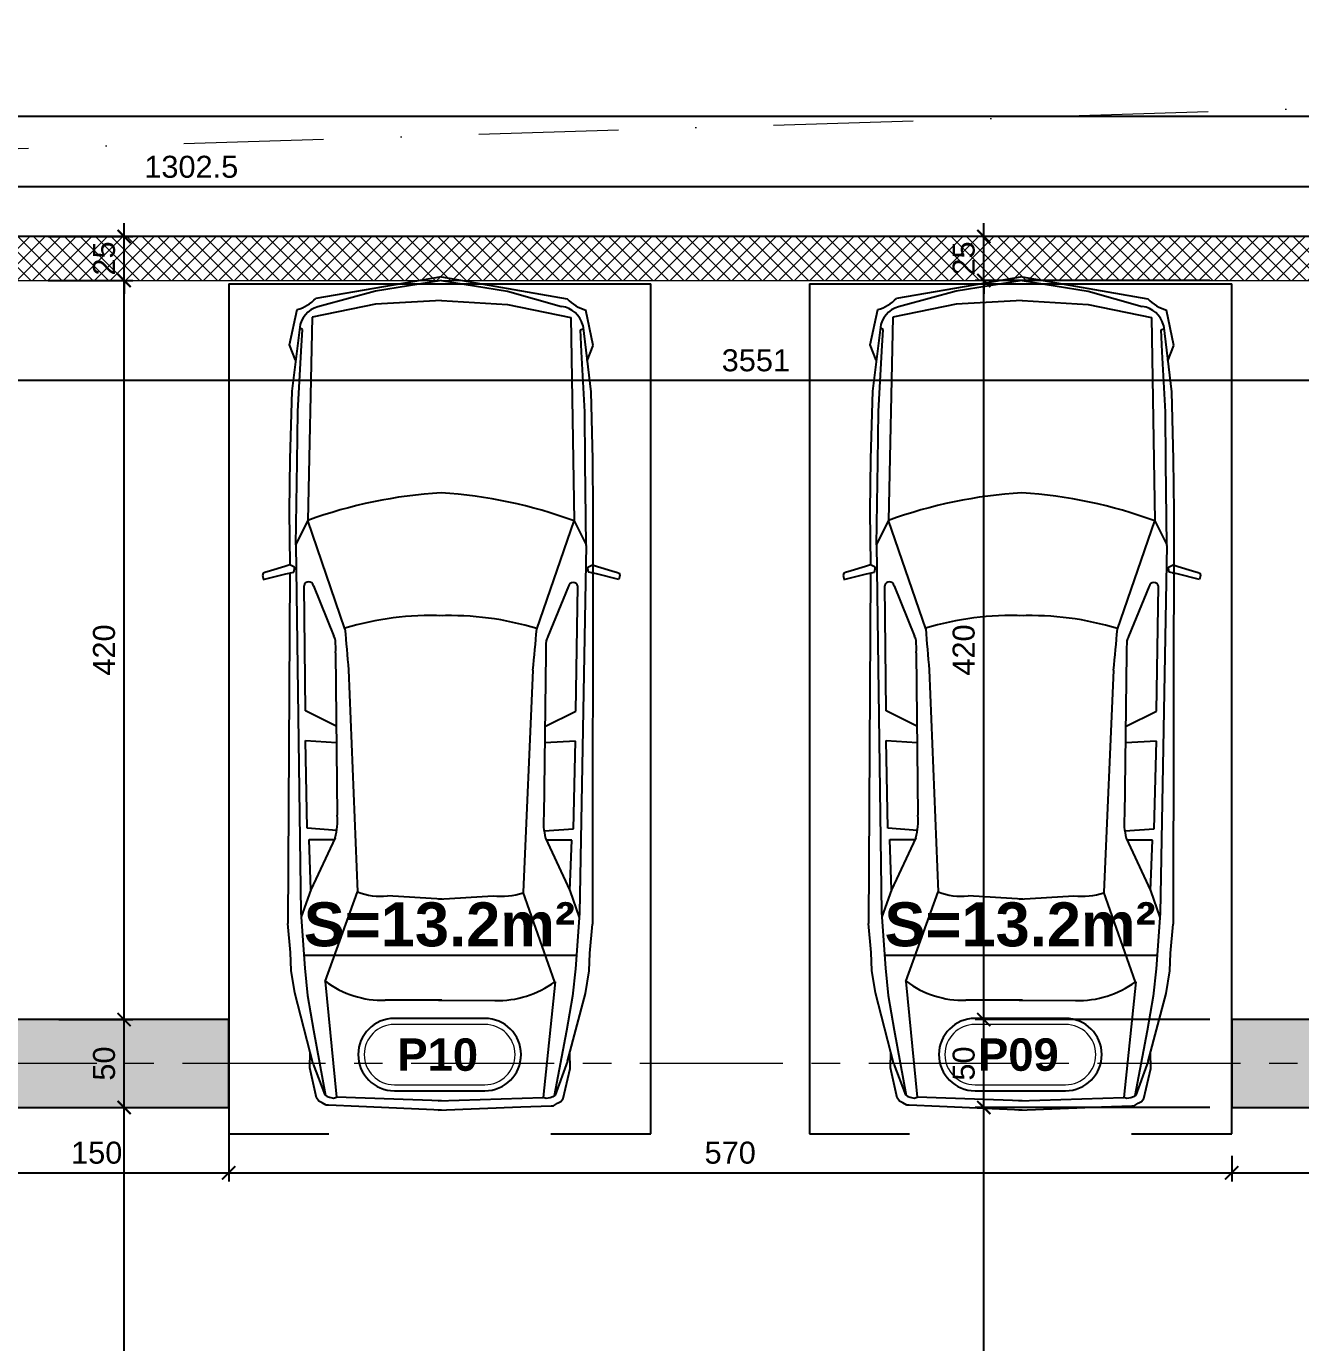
# Model space of a CAD drawing. Header units: centimetres. Extents: x 60496 to 66049, y -55119 to -48212.
# Drawn here: x 62653 to 63377, y -50156 to -49408 of the extents above; entities that cross this region are included whole.
import ezdxf
from ezdxf.enums import TextEntityAlignment as Align

# ---------------------------------------------------------------- set-up
doc = ezdxf.new("R2010")
doc.units = ezdxf.units.CM
doc.header["$LTSCALE"] = 50
doc.header["$MEASUREMENT"] = 0
for name, pattern in [('AXES', [2, 1.25, -0.25, 0.25, -0.25]), ('CACHE', [0.375, 0.25, -0.125]), ('CONTINU', [0]), ('Dot & Dashed', [335.138881, 158.75, -88.194444, 0, -88.194437])]:
    doc.linetypes.add(name, pattern=pattern)
doc.layers.get('0').update_dxf_attribs({"color": 8})
for name, color, linetype in [('AXES', 10, 'AXES'), ('BETON COUPE', 3, 'CONTINU'), ('BETON TRAME', 252, 'Continuous'), ('BORD', 5, 'Continuous'), ('COTE 50ème', 1, 'Continuous'), ('FINI', 251, 'Continuous'), ('PILIER', 7, 'Continuous'), ('TEXTE', 7, 'Continuous')]:
    doc.layers.add(name, color=color, linetype=linetype)
for name, color, linetype, lineweight in [('BETON CACHE', 4, 'CACHE', 5), ('BETON HACHURE', 253, 'Continuous', 13), ('MACONNERIE COUPE', 7, 'Continuous', 30)]:
    doc.layers.add(name, color=color, linetype=linetype, lineweight=lineweight)
doc.styles.add('BRMNAMES', font='swisseb.ttf', dxfattribs={"height": 20})
doc.styles.add('RS_TEXT_1.50', font='arial.ttf', dxfattribs={"height": 12.5})
doc.styles.add('RS_TXT_50', font='arial.ttf', dxfattribs={"height": 12.5})
doc.dimstyles.new('RS_50CM_LINEAIRE', dxfattribs={"dimscale": 5, "dimtxt": 12.5, "dimasz": 1.5, "dimexe": 1, "dimexo": 2.5, "dimgap": 1, "dimtad": 1, "dimdec": 1, "dimrnd": 0.5, "dimdsep": 46, "dimtxsty": 'RS_TXT_50', "dimblk1": 'ARCHTICK', "dimblk2": 'ARCHTICK', "dimsah": 1, "dimcen": 2.5, "dimdle": 1, "dimclrt": 4, "dimadec": 0, "dimazin": 2, "dimtfac": 1, "dimtdec": 1, "dimtix": 1, "dimtmove": 2, "dimatfit": 3, "dimfxl": 1, "dimtolj": 1, "dimtzin": 0, "dimarcsym": 0})

# ---------------------------------------------------------------- blocks, each defined once
blk = doc.blocks.new('A$Ce9568e5d')
at = {"layer": 'AXES', "lineweight": 5, "ltscale": 1.3}
blk.add_line((3195, 865), (-1985, 865), dxfattribs=at)
blk = doc.blocks.new('_ArchTick')
at = {"color": 0, "linetype": 'ByBlock', "const_width": 0.15}
blk.add_lwpolyline([(-0.5, -0.5), (0.5, 0.5)], dxfattribs=at)
blk = doc.blocks.new('*D1274')
at = {"layer": 'COTE 50ème', "color": 0, "lineweight": -2, "ltscale": 0.5, "transparency": 16777216}
for p, q in [((62665.45, -50022.36), (62713.55, -50022.36)), ((62708.55, -50652.36), (62708.55, -50017.36)), ((62665.45, -50647.36), (62713.55, -50647.36))]:
    blk.add_line(p, q, dxfattribs=at)
at = {"layer": 'Defpoints', "color": 0, "ltscale": 0.5, "transparency": 16777216}
for p in [(62652.95, -50022.36), (62708.55, -50022.36), (62652.95, -50647.36)]:
    blk.add_point(p, dxfattribs=at)
at = {"layer": 'COTE 50ème', "color": 0, "lineweight": -2, "ltscale": 0.5, "transparency": 16777216, "xscale": 7.5, "yscale": 7.5, "zscale": 7.5}
for p, rotation in [((62708.55, -50022.36), 90), ((62708.55, -50647.36), 270)]:
    blk.add_blockref('_ArchTick', p, dxfattribs=dict(at, rotation=rotation))
at = {"layer": 'COTE 50ème', "color": 4, "ltscale": 0.5, "transparency": 16777216, "insert": (62697.17, -50334.86), "char_height": 12.5, "attachment_point": 5, "rotation": 90, "style": 'RS_TXT_50'}
blk.add_mtext('\\A1;625', dxfattribs=at)
blk = doc.blocks.new('*D1275')
at = {"layer": 'COTE 50ème', "color": 0, "lineweight": -2, "ltscale": 0.5, "transparency": 16777216}
for p, q in [((62708.55, -50027.36), (62708.55, -49967.36)), ((62671.41, -49972.36), (62713.55, -49972.36)), ((62665.45, -50022.36), (62713.55, -50022.36))]:
    blk.add_line(p, q, dxfattribs=at)
at = {"layer": 'Defpoints', "color": 0, "ltscale": 0.5, "transparency": 16777216}
for p in [(62658.91, -49972.36), (62708.55, -49972.36), (62652.95, -50022.36)]:
    blk.add_point(p, dxfattribs=at)
at = {"layer": 'COTE 50ème', "color": 0, "lineweight": -2, "ltscale": 0.5, "transparency": 16777216, "xscale": 7.5, "yscale": 7.5, "zscale": 7.5}
for p, rotation in [((62708.55, -49972.36), 90), ((62708.55, -50022.36), 270)]:
    blk.add_blockref('_ArchTick', p, dxfattribs=dict(at, rotation=rotation))
at = {"layer": 'COTE 50ème', "color": 4, "ltscale": 0.5, "transparency": 16777216, "insert": (62697.17, -49997.36), "char_height": 12.5, "attachment_point": 5, "rotation": 90, "style": 'RS_TXT_50'}
blk.add_mtext('\\A1;50', dxfattribs=at)
blk = doc.blocks.new('*D1276')
at = {"layer": 'COTE 50ème', "color": 0, "lineweight": -2, "ltscale": 0.5, "transparency": 16777216}
for p, q in [((62708.55, -49977.36), (62708.55, -49547.22)), ((62665.45, -49552.22), (62713.55, -49552.22)), ((62671.41, -49972.36), (62713.55, -49972.36))]:
    blk.add_line(p, q, dxfattribs=at)
at = {"layer": 'Defpoints', "color": 0, "ltscale": 0.5, "transparency": 16777216}
for p in [(62652.95, -49552.22), (62708.55, -49552.22), (62658.91, -49972.36)]:
    blk.add_point(p, dxfattribs=at)
at = {"layer": 'COTE 50ème', "color": 0, "lineweight": -2, "ltscale": 0.5, "transparency": 16777216, "xscale": 7.5, "yscale": 7.5, "zscale": 7.5}
for p, rotation in [((62708.55, -49552.22), 90), ((62708.55, -49972.36), 270)]:
    blk.add_blockref('_ArchTick', p, dxfattribs=dict(at, rotation=rotation))
at = {"layer": 'COTE 50ème', "color": 4, "ltscale": 0.5, "transparency": 16777216, "insert": (62697.17, -49762.29), "char_height": 12.5, "attachment_point": 5, "rotation": 90, "style": 'RS_TXT_50'}
blk.add_mtext('\\A1;420', dxfattribs=at)
blk = doc.blocks.new('*D1277')
at = {"layer": 'COTE 50ème', "color": 0, "lineweight": -2, "ltscale": 0.5, "transparency": 16777216}
for p, q in [((62708.55, -49527.22), (62708.55, -49519.72)), ((62665.45, -49527.22), (62713.55, -49527.22)), ((62708.55, -49552.22), (62708.55, -49527.22)), ((62665.45, -49552.22), (62713.55, -49552.22)), ((62708.55, -49552.22), (62708.55, -49559.72))]:
    blk.add_line(p, q, dxfattribs=at)
at = {"layer": 'Defpoints', "color": 0, "ltscale": 0.5, "transparency": 16777216}
for p in [(62652.95, -49527.22), (62708.55, -49527.22), (62652.95, -49552.22)]:
    blk.add_point(p, dxfattribs=at)
at = {"layer": 'COTE 50ème', "color": 0, "lineweight": -2, "ltscale": 0.5, "transparency": 16777216, "xscale": 7.5, "yscale": 7.5, "zscale": 7.5}
for p, rotation in [((62708.55, -49527.22), 270), ((62708.55, -49552.22), 90)]:
    blk.add_blockref('_ArchTick', p, dxfattribs=dict(at, rotation=rotation))
at = {"layer": 'COTE 50ème', "color": 4, "ltscale": 0.5, "transparency": 16777216, "insert": (62697.17, -49539.72), "char_height": 12.5, "attachment_point": 5, "rotation": 90, "style": 'RS_TXT_50'}
blk.add_mtext('\\A1;25', dxfattribs=at)
blk = doc.blocks.new('*D1296')
at = {"layer": 'COTE 50ème', "color": 0, "lineweight": -2, "ltscale": 0.5, "transparency": 16777216}
for p, q in [((63325.45, -50022.36), (63192.09, -50022.36)), ((63197.09, -50652.36), (63197.09, -50017.36)), ((63325.45, -50647.36), (63192.09, -50647.36))]:
    blk.add_line(p, q, dxfattribs=at)
at = {"layer": 'Defpoints', "color": 0, "ltscale": 0.5, "transparency": 16777216}
for p in [(63197.09, -50022.36), (63337.95, -50022.36), (63337.95, -50647.36)]:
    blk.add_point(p, dxfattribs=at)
at = {"layer": 'COTE 50ème', "color": 0, "lineweight": -2, "ltscale": 0.5, "transparency": 16777216, "xscale": 7.5, "yscale": 7.5, "zscale": 7.5}
for p, rotation in [((63197.09, -50022.36), 90), ((63197.09, -50647.36), 270)]:
    blk.add_blockref('_ArchTick', p, dxfattribs=dict(at, rotation=rotation))
at = {"layer": 'COTE 50ème', "color": 4, "ltscale": 0.5, "transparency": 16777216, "insert": (63185.71, -50334.86), "char_height": 12.5, "attachment_point": 5, "rotation": 90, "style": 'RS_TXT_50'}
blk.add_mtext('\\A1;625', dxfattribs=at)
blk = doc.blocks.new('*D1297')
at = {"layer": 'COTE 50ème', "color": 0, "lineweight": -2, "ltscale": 0.5, "transparency": 16777216}
for p, q in [((63197.09, -50027.36), (63197.09, -49967.36)), ((63325.45, -49972.36), (63192.09, -49972.36)), ((63325.45, -50022.36), (63192.09, -50022.36))]:
    blk.add_line(p, q, dxfattribs=at)
at = {"layer": 'Defpoints', "color": 0, "ltscale": 0.5, "transparency": 16777216}
for p in [(63197.09, -49972.36), (63337.95, -49972.36), (63337.95, -50022.36)]:
    blk.add_point(p, dxfattribs=at)
at = {"layer": 'COTE 50ème', "color": 0, "lineweight": -2, "ltscale": 0.5, "transparency": 16777216, "xscale": 7.5, "yscale": 7.5, "zscale": 7.5}
for p, rotation in [((63197.09, -49972.36), 90), ((63197.09, -50022.36), 270)]:
    blk.add_blockref('_ArchTick', p, dxfattribs=dict(at, rotation=rotation))
at = {"layer": 'COTE 50ème', "color": 4, "ltscale": 0.5, "transparency": 16777216, "insert": (63185.71, -49997.36), "char_height": 12.5, "attachment_point": 5, "rotation": 90, "style": 'RS_TXT_50'}
blk.add_mtext('\\A1;50', dxfattribs=at)
blk = doc.blocks.new('*D1298')
at = {"layer": 'COTE 50ème', "color": 0, "lineweight": -2, "ltscale": 0.5, "transparency": 16777216}
for p, q in [((63197.09, -49977.36), (63197.09, -49547.22)), ((63325.45, -49552.22), (63192.09, -49552.22)), ((63325.45, -49972.36), (63192.09, -49972.36))]:
    blk.add_line(p, q, dxfattribs=at)
at = {"layer": 'Defpoints', "color": 0, "ltscale": 0.5, "transparency": 16777216}
for p in [(63197.09, -49552.22), (63337.95, -49552.22), (63337.95, -49972.36)]:
    blk.add_point(p, dxfattribs=at)
at = {"layer": 'COTE 50ème', "color": 0, "lineweight": -2, "ltscale": 0.5, "transparency": 16777216, "xscale": 7.5, "yscale": 7.5, "zscale": 7.5}
for p, rotation in [((63197.09, -49552.22), 90), ((63197.09, -49972.36), 270)]:
    blk.add_blockref('_ArchTick', p, dxfattribs=dict(at, rotation=rotation))
at = {"layer": 'COTE 50ème', "color": 4, "ltscale": 0.5, "transparency": 16777216, "insert": (63185.71, -49762.29), "char_height": 12.5, "attachment_point": 5, "rotation": 90, "style": 'RS_TXT_50'}
blk.add_mtext('\\A1;420', dxfattribs=at)
blk = doc.blocks.new('*D1299')
at = {"layer": 'COTE 50ème', "color": 0, "lineweight": -2, "ltscale": 0.5, "transparency": 16777216}
for p, q in [((63197.09, -49527.22), (63197.09, -49519.72)), ((63325.45, -49527.22), (63192.09, -49527.22)), ((63197.09, -49552.22), (63197.09, -49527.22)), ((63325.45, -49552.22), (63192.09, -49552.22)), ((63197.09, -49552.22), (63197.09, -49559.72))]:
    blk.add_line(p, q, dxfattribs=at)
at = {"layer": 'Defpoints', "color": 0, "ltscale": 0.5, "transparency": 16777216}
for p in [(63197.09, -49527.22), (63337.95, -49527.22), (63337.95, -49552.22)]:
    blk.add_point(p, dxfattribs=at)
at = {"layer": 'COTE 50ème', "color": 0, "lineweight": -2, "ltscale": 0.5, "transparency": 16777216, "xscale": 7.5, "yscale": 7.5, "zscale": 7.5}
for p, rotation in [((63197.09, -49527.22), 270), ((63197.09, -49552.22), 90)]:
    blk.add_blockref('_ArchTick', p, dxfattribs=dict(at, rotation=rotation))
at = {"layer": 'COTE 50ème', "color": 4, "ltscale": 0.5, "transparency": 16777216, "insert": (63185.71, -49539.72), "char_height": 12.5, "attachment_point": 5, "rotation": 90, "style": 'RS_TXT_50'}
blk.add_mtext('\\A1;25', dxfattribs=at)
blk = doc.blocks.new('*D1215')
at = {"layer": 'COTE 50ème', "color": 0, "lineweight": -2, "ltscale": 0.5, "transparency": 16777216}
for p, q in [((61292.14, -49564.72), (61292.14, -49614.05)), ((64842.96, -49564.72), (64842.96, -49614.05)), ((64847.96, -49609.05), (61287.14, -49609.05))]:
    blk.add_line(p, q, dxfattribs=at)
at = {"layer": 'Defpoints', "color": 0, "ltscale": 0.5, "transparency": 16777216}
for p in [(61292.14, -49552.22), (64842.96, -49552.22), (61292.14, -49609.05)]:
    blk.add_point(p, dxfattribs=at)
at = {"layer": 'COTE 50ème', "color": 0, "lineweight": -2, "ltscale": 0.5, "transparency": 16777216, "xscale": 7.5, "yscale": 7.5, "zscale": 7.5, "rotation": 180}
blk.add_blockref('_ArchTick', (61292.14, -49609.05), dxfattribs=at)
at = {"layer": 'COTE 50ème', "color": 0, "lineweight": -2, "ltscale": 0.5, "transparency": 16777216, "xscale": 7.5, "yscale": 7.5, "zscale": 7.5}
blk.add_blockref('_ArchTick', (64842.96, -49609.05), dxfattribs=at)
at = {"layer": 'COTE 50ème', "color": 4, "ltscale": 0.5, "transparency": 16777216, "insert": (63067.55, -49597.67), "char_height": 12.5, "attachment_point": 5, "style": 'RS_TXT_50'}
blk.add_mtext('\\A1;3551', dxfattribs=at)
blk = doc.blocks.new('*D961')
at = {"layer": 'COTE 50ème', "color": 0, "lineweight": -2, "ltscale": 0.5, "transparency": 16777216}
for p, q in [((62617.95, -50034.86), (62617.95, -50064.48)), ((62767.95, -50034.86), (62767.95, -50064.48)), ((62612.95, -50059.48), (62772.95, -50059.48))]:
    blk.add_line(p, q, dxfattribs=at)
at = {"layer": 'Defpoints', "color": 0, "ltscale": 0.5, "transparency": 16777216}
for p in [(62617.95, -50022.36), (62767.95, -50022.36), (62767.95, -50059.48)]:
    blk.add_point(p, dxfattribs=at)
at = {"layer": 'COTE 50ème', "color": 0, "lineweight": -2, "ltscale": 0.5, "transparency": 16777216, "xscale": 7.5, "yscale": 7.5, "zscale": 7.5, "rotation": 180}
blk.add_blockref('_ArchTick', (62617.95, -50059.48), dxfattribs=at)
at = {"layer": 'COTE 50ème', "color": 0, "lineweight": -2, "ltscale": 0.5, "transparency": 16777216, "xscale": 7.5, "yscale": 7.5, "zscale": 7.5}
blk.add_blockref('_ArchTick', (62767.95, -50059.48), dxfattribs=at)
at = {"layer": 'COTE 50ème', "color": 4, "ltscale": 0.5, "transparency": 16777216, "insert": (62692.95, -50048.1), "char_height": 12.5, "attachment_point": 5, "style": 'RS_TXT_50'}
blk.add_mtext('\\A1;150', dxfattribs=at)
blk = doc.blocks.new('*D962')
at = {"layer": 'COTE 50ème', "color": 0, "lineweight": -2, "ltscale": 0.5, "transparency": 16777216}
for p, q in [((62767.95, -50034.86), (62767.95, -50064.48)), ((63337.95, -50049.86), (63337.95, -50064.48)), ((62762.95, -50059.48), (63342.95, -50059.48))]:
    blk.add_line(p, q, dxfattribs=at)
at = {"layer": 'Defpoints', "color": 0, "ltscale": 0.5, "transparency": 16777216}
for p in [(62767.95, -50022.36), (63337.95, -50037.36), (63337.95, -50059.48)]:
    blk.add_point(p, dxfattribs=at)
at = {"layer": 'COTE 50ème', "color": 0, "lineweight": -2, "ltscale": 0.5, "transparency": 16777216, "xscale": 7.5, "yscale": 7.5, "zscale": 7.5, "rotation": 180}
blk.add_blockref('_ArchTick', (62767.95, -50059.48), dxfattribs=at)
at = {"layer": 'COTE 50ème', "color": 0, "lineweight": -2, "ltscale": 0.5, "transparency": 16777216, "xscale": 7.5, "yscale": 7.5, "zscale": 7.5}
blk.add_blockref('_ArchTick', (63337.95, -50059.48), dxfattribs=at)
at = {"layer": 'COTE 50ème', "color": 4, "ltscale": 0.5, "transparency": 16777216, "insert": (63052.95, -50048.1), "char_height": 12.5, "attachment_point": 5, "style": 'RS_TXT_50'}
blk.add_mtext('\\A1;570', dxfattribs=at)
blk = doc.blocks.new('*D963')
at = {"layer": 'COTE 50ème', "color": 0, "lineweight": -2, "ltscale": 0.5, "transparency": 16777216}
for p, q in [((63487.95, -50034.86), (63487.95, -50064.48)), ((63337.95, -50049.86), (63337.95, -50064.48)), ((63332.95, -50059.48), (63492.95, -50059.48))]:
    blk.add_line(p, q, dxfattribs=at)
at = {"layer": 'Defpoints', "color": 0, "ltscale": 0.5, "transparency": 16777216}
for p in [(63487.95, -50022.36), (63337.95, -50037.36), (63487.95, -50059.48)]:
    blk.add_point(p, dxfattribs=at)
at = {"layer": 'COTE 50ème', "color": 0, "lineweight": -2, "ltscale": 0.5, "transparency": 16777216, "xscale": 7.5, "yscale": 7.5, "zscale": 7.5, "rotation": 180}
blk.add_blockref('_ArchTick', (63337.95, -50059.48), dxfattribs=at)
at = {"layer": 'COTE 50ème', "color": 0, "lineweight": -2, "ltscale": 0.5, "transparency": 16777216, "xscale": 7.5, "yscale": 7.5, "zscale": 7.5}
blk.add_blockref('_ArchTick', (63487.95, -50059.48), dxfattribs=at)
at = {"layer": 'COTE 50ème', "color": 4, "ltscale": 0.5, "transparency": 16777216, "insert": (63412.95, -50048.1), "char_height": 12.5, "attachment_point": 5, "style": 'RS_TXT_50'}
blk.add_mtext('\\A1;150', dxfattribs=at)
blk = doc.blocks.new('*D917')
at = {"layer": 'COTE 50ème', "color": 0, "lineweight": -2, "ltscale": 0.5, "transparency": 16777216}
for p, q in [((63402.95, -49499.05), (62090.45, -49499.05)), ((62095.45, -49539.72), (62095.45, -49494.05)), ((63397.95, -49539.72), (63397.95, -49494.05))]:
    blk.add_line(p, q, dxfattribs=at)
at = {"layer": 'Defpoints', "color": 0, "ltscale": 0.5, "transparency": 16777216}
for p in [(62095.45, -49499.05), (62095.45, -49552.22), (63397.95, -49552.22)]:
    blk.add_point(p, dxfattribs=at)
at = {"layer": 'COTE 50ème', "color": 0, "lineweight": -2, "ltscale": 0.5, "transparency": 16777216, "xscale": 7.5, "yscale": 7.5, "zscale": 7.5, "rotation": 180}
blk.add_blockref('_ArchTick', (62095.45, -49499.05), dxfattribs=at)
at = {"layer": 'COTE 50ème', "color": 0, "lineweight": -2, "ltscale": 0.5, "transparency": 16777216, "xscale": 7.5, "yscale": 7.5, "zscale": 7.5}
blk.add_blockref('_ArchTick', (63397.95, -49499.05), dxfattribs=at)
at = {"layer": 'COTE 50ème', "color": 4, "ltscale": 0.5, "transparency": 16777216, "insert": (62746.7, -49487.66), "char_height": 12.5, "attachment_point": 5, "style": 'RS_TXT_50'}
blk.add_mtext('\\A1;1302.5', dxfattribs=at)
blk = doc.blocks.new('*D935')
at = {"layer": 'COTE 50ème', "color": 0, "lineweight": -2, "ltscale": 0.5, "transparency": 16777216}
for p, q in [((61267.22, -49514.72), (61267.22, -49453.74)), ((65692.87, -49514.72), (65692.87, -49453.74)), ((61262.22, -49458.74), (65697.87, -49458.74))]:
    blk.add_line(p, q, dxfattribs=at)
at = {"layer": 'Defpoints', "color": 0, "ltscale": 0.5, "transparency": 16777216}
for p in [(65692.87, -49458.74), (61267.22, -49527.22), (65692.87, -49527.22)]:
    blk.add_point(p, dxfattribs=at)
at = {"layer": 'COTE 50ème', "color": 0, "lineweight": -2, "ltscale": 0.5, "transparency": 16777216, "xscale": 7.5, "yscale": 7.5, "zscale": 7.5, "rotation": 180}
blk.add_blockref('_ArchTick', (61267.22, -49458.74), dxfattribs=at)
at = {"layer": 'COTE 50ème', "color": 0, "lineweight": -2, "ltscale": 0.5, "transparency": 16777216, "xscale": 7.5, "yscale": 7.5, "zscale": 7.5}
blk.add_blockref('_ArchTick', (65692.87, -49458.74), dxfattribs=at)
at = {"layer": 'COTE 50ème', "color": 4, "ltscale": 0.5, "transparency": 16777216, "insert": (63480.05, -49447.36), "char_height": 12.5, "attachment_point": 5, "style": 'RS_TXT_50'}
blk.add_mtext('\\A1;4425.5', dxfattribs=at)
blk = doc.blocks.new('PILIER')
at = {"color": 252}
blk.add_lwpolyline([(1.563, 1.2), (-1.437, 1.2, 1), (-1.437, -1.2), (1.563, -1.2, 1), (1.563, 1.2, -1)], format="xyb", dxfattribs=at)
at = {"color": 10, "lineweight": 20}
blk.add_lwpolyline([(1.563, 1), (-1.437, 1, 1), (-1.437, -1), (1.563, -1, 1)], format="xyb", close=True, dxfattribs=at)
at = {"color": 7, "style": 'BRMNAMES'}
blk.add_attdef('PILIER_TEXTE', text='', height=1.076, dxfattribs=at).set_placement((0, 0), align=Align.MIDDLE_CENTER)

msp = doc.modelspace()

# ---------------------------------------------------------------- hatches: boundary and pattern name
at = {"layer": 'BETON HACHURE', "transparency": 33554585}
h = msp.add_hatch(dxfattribs=at)
h.set_pattern_fill('ANSI37', color=256, scale=50, angle=270, style=0)
h.set_pattern_definition([(315, (-1160.4855, 19655.393), (4.4194174, 4.4194174), []), (45, (-1160.4855, 19655.393), (-4.4194174, 4.4194174), [])])
h.paths.add_polyline_path([(62772.95, -51847.22), (62797.95, -51847.22), (62797.95, -52172.22), (62772.95, -52172.22)], flags=0)
h.paths.add_polyline_path([(62772.95, -51847.22), (62797.95, -51847.22), (62797.95, -52172.22), (62772.95, -52172.22)], flags=0)
h.paths.add_polyline_path([(64952.95, -51987.36), (64952.95, -52037.36), (65032.95, -52037.36), (65032.95, -51987.36)], flags=0)
h.paths.add_polyline_path([(64572.95, -51987.36), (64572.95, -52037.36), (64652.95, -52037.36), (64652.95, -51987.36)], flags=0)
edge = h.paths.add_edge_path(flags=0)
edge.add_arc((64612.95, -50672.36), 40, 0, 360)
edge = h.paths.add_edge_path(flags=0)
edge.add_arc((64612.95, -49997.36), 40, 0, 360)
edge = h.paths.add_edge_path(flags=0)
edge.add_arc((64612.95, -51272.36), 40, 0, 360)
h.paths.add_polyline_path([(65692.87, -49527.22), (61269.11, -49527.22), (60879.82, -54263.92), (65445.45, -54713.51), (65692.87, -54713.51)])
edge = h.paths.add_edge_path(flags=0)
edge.add_arc((64612.95, -51272.36), 40, 0, 360)
h.paths.add_polyline_path([(63397.95, -49552.22), (63397.95, -49972.36), (63422.95, -49972.36), (63422.95, -49552.22), (64992.96, -49552.22), (64992.95, -51312.36), (65032.95, -51312.36), (65032.95, -49552.22), (65667.87, -49552.22), (65667.87, -53452.22), (65032.95, -53452.22), (65032.95, -52057.36), (64992.95, -52057.36), (64992.95, -53477.22), (65667.87, -53477.22), (65667.87, -54685.93), (65459.18, -54688.51), (64660.45, -54610.07), (64660.45, -54122.36), (64635.45, -54122.36), (64635.45, -54607.62), (63330.45, -54479.46), (63330.45, -54122.36), (63305.45, -54122.36), (63305.45, -54477.01), (62117.95, -54360.39), (62117.95, -54122.36), (62067.95, -54122.36), (62067.95, -54355.48), (60906.75, -54241.45), (61082.14, -52107.36), (61287.95, -52107.36), (61287.95, -52057.36), (61086.25, -52057.36), (61088.1, -52037.36), (61287.95, -52037.36), (61287.95, -51987.36), (61092.01, -51987.36), (61148.71, -51297.36), (61287.95, -51297.36), (61287.95, -51247.36), (61152.82, -51247.36), (61198.03, -50697.36), (61287.95, -50697.36), (61287.95, -50647.36), (61202.13, -50647.36), (61292.14, -49552.22), (62070.45, -49552.22), (62070.45, -49972.36), (62095.45, -49972.36), (62095.45, -49552.22)], flags=16)
h.paths.add_polyline_path([(64572.95, -51232.36), (64572.95, -51312.36), (64652.95, -51312.36), (64652.95, -51232.36)], flags=0)
at = {"layer": 'BETON TRAME', "transparency": 33554559}
h = msp.add_hatch(color=256, dxfattribs=at)
h.dxf.hatch_style = 1
h.paths.add_polyline_path([(62157.95, -51297.36), (62122.95, -51297.36), (62122.95, -50647.36), (62157.95, -50647.36), (62157.95, -50822.36), (62617.95, -50822.36), (62617.95, -50647.36), (62652.95, -50647.36), (62652.95, -51297.36), (62617.95, -51297.36), (62617.95, -50862.36), (62407.95, -50862.36), (62407.95, -51192.36), (62367.95, -51192.36), (62367.95, -50862.36), (62157.95, -50862.36)])
h.paths.add_polyline_path([(61287.95, -49972.36), (61287.95, -50022.36), (61437.95, -50022.36), (61437.95, -49972.36)])
h.paths.add_polyline_path([(62007.95, -49972.36), (62007.95, -50022.36), (62157.95, -50022.36), (62157.95, -49972.36)])
h.paths.add_polyline_path([(62617.95, -49972.36), (62617.95, -50022.36), (62767.95, -50022.36), (62767.95, -49972.36)])
h.paths.add_polyline_path([(63337.95, -49972.36), (63337.95, -50022.36), (63487.95, -50022.36), (63487.95, -49972.36)])
h.paths.add_polyline_path([(63337.95, -50647.36), (63337.95, -50697.36), (63487.95, -50697.36), (63487.95, -50647.36)])
h.paths.add_polyline_path([(61287.95, -50647.36), (61287.95, -50697.36), (61437.95, -50697.36), (61437.95, -50647.36)])
h.paths.add_polyline_path([(61287.95, -51247.36), (61287.95, -51297.36), (61437.95, -51297.36), (61437.95, -51247.36)])
h.paths.add_polyline_path([(63337.95, -51247.36), (63337.95, -51297.36), (63487.95, -51297.36), (63487.95, -51247.36)])
h.paths.add_polyline_path([(63337.95, -51987.36), (63337.95, -52037.36), (63487.95, -52037.36), (63487.95, -51987.36)])
h.paths.add_polyline_path([(61437.95, -52037.36), (61437.95, -51987.36), (61287.95, -51987.36), (61287.95, -52037.36)])
h.paths.add_polyline_path([(62102.95, -51987.36), (62102.95, -52037.36), (62227.95, -52037.36), (62227.95, -51987.36)])
h.paths.add_polyline_path([(62547.95, -51987.36), (62547.95, -52037.36), (62672.95, -52037.36), (62672.95, -51987.36)])
h.paths.add_polyline_path([(62522.95, -52037.36), (62547.95, -52037.36), (62547.95, -51532.36), (62522.95, -51532.36)])
h.paths.add_polyline_path([(62227.95, -52037.36), (62252.95, -52037.36), (62252.95, -51532.36), (62227.95, -51532.36)])

# ---------------------------------------------------------------- linework, layer by layer
at = {"layer": 'BETON CACHE', "color": 232, "linetype": 'Dot & Dashed', "ltscale": 0.01}
msp.add_lwpolyline([(65493.58, -54847.46), (64180.34, -54807.71), (60833.09, -54401.92), (61234.19, -49521.26), (64883.47, -49407.74), (65472.87, -49414.31)], close=True, dxfattribs=at)
at = {"layer": 'BETON COUPE', "lineweight": 5}
msp.add_lwpolyline([(65692.87, -49527.22), (61269.11, -49527.22), (60879.82, -54263.92), (65445.45, -54713.51), (65692.87, -54713.51)], close=True, dxfattribs=at)
msp.add_lwpolyline([(61287.95, -51297.36), (61287.95, -51247.36), (61152.82, -51247.36), (61198.03, -50697.36), (61287.95, -50697.36), (61287.95, -50647.36), (61202.13, -50647.36), (61292.14, -49552.22), (62070.45, -49552.22), (62070.45, -49972.36), (62095.45, -49972.36), (62095.45, -49552.22), (63397.95, -49552.22), (63397.95, -49972.36), (63422.95, -49972.36), (63422.95, -49552.22), (64992.96, -49552.22), (64992.95, -51312.36)], dxfattribs=at)
at = {"layer": 'BETON COUPE'}
for points in [[(62617.95, -49972.36), (62617.95, -50022.36), (62767.95, -50022.36), (62767.95, -49972.36)], [(63337.95, -49972.36), (63337.95, -50022.36), (63487.95, -50022.36), (63487.95, -49972.36)]]:
    msp.add_lwpolyline(points, close=True, dxfattribs=at)
at = {"layer": 'BORD'}
msp.add_lwpolyline([(65692.87, -52046.35), (65692.87, -49527.22), (61269.11, -49527.22), (61062.07, -52046.35)], close=True, dxfattribs=at)
at = {"layer": 'FINI'}
for p, q in [((62888.93, -49550.1), (62817.47, -49562.38)), ((62888.93, -49550.1), (62960.35, -49562.67)), ((63218.93, -49550.1), (63147.47, -49562.38)), ((63218.93, -49550.1), (63290.35, -49562.67)), ((62767.95, -49554.2), (63007.95, -49554.2)), ((62767.95, -49554.2), (62767.95, -50037.36)), ((62851.42, -49558.21), (62820.64, -49566.63)), ((62888.93, -49552.2), (62851.42, -49558.21)), ((62888.93, -49552.2), (62926.41, -49558.36)), ((62926.41, -49558.36), (62957.16, -49566.91)), ((63007.95, -50037.36), (63007.95, -49554.2)), ((63097.95, -49554.2), (63337.95, -49554.2)), ((63097.95, -49554.2), (63097.95, -50037.36)), ((63181.42, -49558.21), (63150.64, -49566.63)), ((63218.93, -49552.2), (63181.42, -49558.21)), ((63218.93, -49552.2), (63256.41, -49558.36)), ((63256.41, -49558.36), (63287.16, -49566.91)), ((63337.95, -50037.36), (63337.95, -49554.2)), ((62851.41, -49565.63), (62815.32, -49572.98)), ((62888.91, -49563.68), (62851.41, -49565.63)), ((62888.91, -49563.68), (62926.4, -49565.79)), ((62926.4, -49565.79), (62962.45, -49573.29)), ((63181.41, -49565.63), (63145.32, -49572.98)), ((63218.91, -49563.68), (63181.41, -49565.63)), ((63218.91, -49563.68), (63256.4, -49565.79)), ((63256.4, -49565.79), (63292.45, -49573.29)), ((62802.56, -49588.87), (62806.84, -49568.72)), ((62815.32, -49572.98), (62812.96, -49688.61)), ((62962.45, -49573.29), (62964.33, -49688.92)), ((62975.15, -49589.22), (62970.95, -49569.06)), ((63132.56, -49588.87), (63136.84, -49568.72)), ((63145.32, -49572.98), (63142.96, -49688.61)), ((63292.45, -49573.29), (63294.33, -49688.92)), ((63305.15, -49589.22), (63300.95, -49569.06)), ((62808.49, -49577.27), (62803.81, -49615.15)), ((62809.82, -49580.03), (62808.25, -49579.22)), ((62809.18, -49592.37), (62809.82, -49580.03)), ((62967.92, -49580.36), (62969.5, -49579.55)), ((62968.51, -49592.7), (62967.92, -49580.36)), ((62969.27, -49577.6), (62973.79, -49615.5)), ((63138.49, -49577.27), (63133.81, -49615.15)), ((63139.82, -49580.03), (63138.25, -49579.22)), ((63139.18, -49592.37), (63139.82, -49580.03)), ((63297.92, -49580.36), (63299.5, -49579.55)), ((63298.51, -49592.7), (63297.92, -49580.36)), ((63299.27, -49577.6), (63303.79, -49615.5)), ((62805.99, -49597.5), (62802.56, -49588.87)), ((63135.99, -49597.5), (63132.56, -49588.87)), ((62807.29, -49626.64), (62809.18, -49592.37)), ((62970.26, -49626.97), (62968.51, -49592.7)), ((62971.68, -49597.84), (62975.15, -49589.22)), ((63137.29, -49626.64), (63139.18, -49592.37)), ((63300.26, -49626.97), (63298.51, -49592.7)), ((63301.68, -49597.84), (63305.15, -49589.22)), ((62803.81, -49615.15), (62802.77, -49653.55)), ((62973.79, -49615.5), (62974.67, -49653.9)), ((63133.81, -49615.15), (63132.77, -49653.55)), ((63303.79, -49615.5), (63304.67, -49653.9)), ((62806.86, -49655.44), (62807.29, -49626.64)), ((62970.57, -49655.77), (62970.26, -49626.97)), ((63136.86, -49655.44), (63137.29, -49626.64)), ((63300.57, -49655.77), (63300.26, -49626.97)), ((62802.77, -49653.55), (62802.33, -49683.26)), ((62806.15, -49702.52), (62806.86, -49655.44)), ((62971.08, -49702.87), (62970.57, -49655.77)), ((62974.67, -49653.9), (62974.99, -49683.62)), ((63132.77, -49653.55), (63132.33, -49683.26)), ((63136.15, -49702.52), (63136.86, -49655.44)), ((63301.08, -49702.87), (63300.57, -49655.77)), ((63304.67, -49653.9), (63304.99, -49683.62)), ((62802.33, -49683.26), (62802.65, -49713.87)), ((62974.99, -49683.62), (62974.79, -49918.19)), ((63132.33, -49683.26), (63132.65, -49713.87)), ((63304.99, -49683.62), (63304.79, -49918.19)), ((62812.96, -49688.61), (62806.16, -49702.14)), ((62834.05, -49750.18), (62812.96, -49688.61)), ((62942.99, -49750.4), (62964.33, -49688.92)), ((62964.33, -49688.92), (62971.08, -49702.48)), ((63142.96, -49688.61), (63136.16, -49702.14)), ((63164.05, -49750.18), (63142.96, -49688.61)), ((63272.99, -49750.4), (63294.33, -49688.92)), ((63294.33, -49688.92), (63301.08, -49702.48)), ((62806.15, -49702.52), (62808.96, -49911.54)), ((62971.08, -49702.87), (62967.41, -49911.87)), ((63136.15, -49702.52), (63138.96, -49911.54)), ((63301.08, -49702.87), (63297.41, -49911.87)), ((62799.88, -49714.81), (62791.67, -49717.19)), ((62802.61, -49713.87), (62799.88, -49714.81)), ((62805.37, -49715.21), (62802.61, -49713.87)), ((62804.94, -49717.96), (62805.38, -49716.12)), ((62805.38, -49716.12), (62805.37, -49715.21)), ((62971.98, -49716.12), (62971.99, -49715.21)), ((62972.42, -49717.96), (62971.98, -49716.12)), ((62971.99, -49715.21), (62974.75, -49713.87)), ((62974.75, -49713.87), (62977.48, -49714.81)), ((62977.48, -49714.81), (62985.69, -49717.19)), ((63129.88, -49714.81), (63121.67, -49717.19)), ((63132.61, -49713.87), (63129.88, -49714.81)), ((63135.37, -49715.21), (63132.61, -49713.87)), ((63134.94, -49717.96), (63135.38, -49716.12)), ((63135.38, -49716.12), (63135.37, -49715.21)), ((63301.98, -49716.12), (63301.99, -49715.21)), ((63302.42, -49717.96), (63301.98, -49716.12)), ((63301.99, -49715.21), (63304.75, -49713.87)), ((63304.75, -49713.87), (63307.48, -49714.81)), ((63307.48, -49714.81), (63315.69, -49717.19)), ((62787.57, -49718.6), (62787.13, -49719.98)), ((62787.13, -49719.98), (62787.72, -49722.23)), ((62788.48, -49718.13), (62787.57, -49718.6)), ((62787.61, -49722.26), (62800.38, -49718.92)), ((62791.67, -49717.19), (62788.48, -49718.13)), ((62800.38, -49718.92), (62804.94, -49717.96)), ((62802.71, -49718.93), (62801.55, -49917.83)), ((62802.7, -49718.43), (62802.71, -49718.93)), ((62976.98, -49718.92), (62972.42, -49717.96)), ((62974.66, -49718.43), (62974.65, -49718.93)), ((62989.75, -49722.26), (62976.98, -49718.92)), ((62985.69, -49717.19), (62988.88, -49718.13)), ((62988.88, -49718.13), (62989.79, -49718.6)), ((62990.23, -49719.98), (62989.64, -49722.23)), ((62989.79, -49718.6), (62990.23, -49719.98)), ((63117.57, -49718.6), (63117.13, -49719.98)), ((63117.13, -49719.98), (63117.72, -49722.23)), ((63118.48, -49718.13), (63117.57, -49718.6)), ((63117.61, -49722.26), (63130.38, -49718.92)), ((63121.67, -49717.19), (63118.48, -49718.13)), ((63130.38, -49718.92), (63134.94, -49717.96)), ((63132.71, -49718.93), (63131.55, -49917.83)), ((63132.7, -49718.43), (63132.71, -49718.93)), ((63306.98, -49718.92), (63302.42, -49717.96)), ((63304.66, -49718.43), (63304.65, -49718.93)), ((63319.75, -49722.26), (63306.98, -49718.92)), ((63315.69, -49717.19), (63318.88, -49718.13)), ((63318.88, -49718.13), (63319.79, -49718.6)), ((63320.23, -49719.98), (63319.64, -49722.23)), ((63319.79, -49718.6), (63320.23, -49719.98)), ((62811.68, -49796.81), (62810.76, -49725.73)), ((62816.07, -49725.74), (62827.68, -49754.41)), ((62961.07, -49726.04), (62949.35, -49754.66)), ((62965.17, -49797.13), (62966.38, -49726.05)), ((63141.68, -49796.81), (63140.76, -49725.73)), ((63146.07, -49725.74), (63157.68, -49754.41)), ((63291.07, -49726.04), (63279.35, -49754.66)), ((63295.17, -49797.13), (63296.38, -49726.05)), ((62828.72, -49763.96), (62829.59, -49856.25)), ((62948.27, -49764.21), (62947.01, -49856.5)), ((63158.72, -49763.96), (63159.59, -49856.25)), ((63278.27, -49764.21), (63277.01, -49856.5)), ((62836.12, -49773.52), (62841.17, -49899.77)), ((62940.82, -49773.74), (62935.25, -49899.96)), ((63166.12, -49773.52), (63171.17, -49899.77)), ((63270.82, -49773.74), (63265.25, -49899.96)), ((62829.11, -49805.57), (62811.68, -49796.81)), ((62947.7, -49805.82), (62965.17, -49797.13)), ((63159.11, -49805.57), (63141.68, -49796.81)), ((63277.7, -49805.82), (63295.17, -49797.13)), ((62812.6, -49863.64), (62811.64, -49813.78)), ((62811.64, -49813.78), (62829.2, -49814.85)), ((62965.14, -49814.1), (62947.58, -49815.1)), ((62963.97, -49863.96), (62965.14, -49814.1)), ((63142.6, -49863.64), (63141.64, -49813.78)), ((63141.64, -49813.78), (63159.2, -49814.85)), ((63295.14, -49814.1), (63277.58, -49815.1)), ((63293.97, -49863.96), (63295.14, -49814.1)), ((62829.37, -49864.88), (62812.6, -49863.64)), ((62947.19, -49865.12), (62963.97, -49863.96)), ((63159.37, -49864.88), (63142.6, -49863.64)), ((63277.19, -49865.12), (63293.97, -49863.96)), ((62814.65, -49898.65), (62813.65, -49870.01)), ((62813.65, -49870.01), (62828.01, -49870.04)), ((62828.5, -49868.98), (62814.65, -49898.65)), ((62948.05, -49869.23), (62961.78, -49898.96)), ((62962.9, -49870.32), (62948.66, -49870.29)), ((62961.78, -49898.96), (62962.9, -49870.32)), ((63144.65, -49898.65), (63143.65, -49870.01)), ((63143.65, -49870.01), (63158.01, -49870.04)), ((63158.5, -49868.98), (63144.65, -49898.65)), ((63278.05, -49869.23), (63291.78, -49898.96)), ((63292.9, -49870.32), (63278.66, -49870.29)), ((63291.78, -49898.96), (63292.9, -49870.32)), ((62814.65, -49898.65), (62809.14, -49914.04)), ((62822.83, -49950.78), (62841.17, -49899.77)), ((62889.2, -49903.87), (62858.14, -49901.93)), ((62887.21, -49903.87), (62918.28, -49902.05)), ((62953.38, -49951.05), (62935.25, -49899.96)), ((62961.78, -49898.96), (62967.22, -49914.37)), ((63144.65, -49898.65), (63139.14, -49914.04)), ((63152.83, -49950.78), (63171.17, -49899.77)), ((63219.2, -49903.87), (63188.14, -49901.93)), ((63217.21, -49903.87), (63248.28, -49902.05)), ((63283.38, -49951.05), (63265.25, -49899.96)), ((63291.78, -49898.96), (63297.22, -49914.37)), ((62803.13, -49934.31), (62801.55, -49917.83)), ((62808.96, -49911.54), (62811.23, -49943.12)), ((62967.41, -49911.87), (62965.01, -49943.44)), ((62973.14, -49934.67), (62974.79, -49918.19)), ((63133.13, -49934.31), (63131.55, -49917.83)), ((63138.96, -49911.54), (63141.23, -49943.12)), ((63297.41, -49911.87), (63295.01, -49943.44)), ((63303.14, -49934.67), (63304.79, -49918.19)), ((62803.44, -49944.38), (62803.13, -49934.31)), ((62972.8, -49944.73), (62973.14, -49934.67)), ((63133.44, -49944.38), (63133.13, -49934.31)), ((63302.8, -49944.73), (63303.14, -49934.67)), ((62805.54, -49957.21), (62803.44, -49944.38)), ((62811.23, -49943.12), (62812.83, -49958.69)), ((62965.01, -49943.44), (62963.35, -49959.01)), ((62970.65, -49957.56), (62972.8, -49944.73)), ((63135.54, -49957.21), (63133.44, -49944.38)), ((63141.23, -49943.12), (63142.83, -49958.69)), ((63295.01, -49943.44), (63293.35, -49959.01)), ((63300.65, -49957.56), (63302.8, -49944.73)), ((62822.81, -49950.64), (62829.26, -50016.44)), ((62953.4, -49950.91), (62946.68, -50016.68)), ((63152.81, -49950.64), (63159.26, -50016.44)), ((63283.4, -49950.91), (63276.68, -50016.68)), ((62815.9, -49997.61), (62805.54, -49957.21)), ((62812.83, -49958.69), (62816.19, -49978.41)), ((62889.06, -49961.4), (62856.95, -49961.33)), ((62887.1, -49961.39), (62919.21, -49961.46)), ((62963.35, -49959.01), (62959.9, -49978.7)), ((62960.55, -49996.07), (62970.65, -49957.56)), ((63145.9, -49997.61), (63135.54, -49957.21)), ((63142.83, -49958.69), (63146.19, -49978.41)), ((63219.06, -49961.4), (63186.95, -49961.33)), ((63217.1, -49961.39), (63249.21, -49961.46)), ((63293.35, -49959.01), (63289.9, -49978.7)), ((63290.55, -49996.07), (63300.65, -49957.56)), ((62816.19, -49978.41), (62823.02, -50015.44)), ((62959.9, -49978.7), (62952.92, -50015.71)), ((63146.19, -49978.41), (63153.02, -50015.44)), ((63289.9, -49978.7), (63282.92, -50015.71)), ((62814.04, -49999.87), (62814.18, -49990.88)), ((62961.97, -50000.17), (62961.87, -49991.05)), ((63144.04, -49999.87), (63144.18, -49990.88)), ((63291.97, -50000.17), (63291.87, -49991.05)), ((62817.9, -50016.84), (62814.04, -49999.87)), ((62815.9, -49997.61), (62822.5, -50015.08)), ((62960.55, -49996.07), (62953.44, -50015.35)), ((62958.04, -50017.13), (62961.97, -50000.17)), ((63147.9, -50016.84), (63144.04, -49999.87)), ((63145.9, -49997.61), (63152.5, -50015.08)), ((63290.55, -49996.07), (63283.44, -50015.35)), ((63288.04, -50017.13), (63291.97, -50000.17)), ((62822.5, -50015.08), (62823.86, -50016.02)), ((62953.44, -50015.35), (62952.08, -50016.28)), ((63152.5, -50015.08), (63153.86, -50016.02)), ((63283.44, -50015.35), (63282.08, -50016.28)), ((62819.25, -50018.69), (62817.9, -50016.84)), ((62821.06, -50019.63), (62819.25, -50018.69)), ((62823.33, -50021.04), (62821.06, -50019.63)), ((62824.7, -50021.06), (62823.33, -50021.04)), ((62823.86, -50016.02), (62825.22, -50016.5)), ((62841.98, -50021.77), (62824.7, -50021.06)), ((62825.22, -50016.5), (62827.5, -50016.99)), ((62827.5, -50016.99), (62829.26, -50016.44)), ((62888.95, -50018.49), (62829.26, -50016.44)), ((62888.93, -50023.78), (62841.98, -50021.77)), ((62886.97, -50023.78), (62933.94, -50021.96)), ((62886.99, -50018.48), (62946.68, -50016.68)), ((62933.94, -50021.96), (62951.22, -50021.32)), ((62948.43, -50017.24), (62946.68, -50016.68)), ((62950.72, -50016.76), (62948.43, -50017.24)), ((62952.08, -50016.28), (62950.72, -50016.76)), ((62951.22, -50021.32), (62952.59, -50021.31)), ((62952.59, -50021.31), (62954.87, -50019.91)), ((62954.87, -50019.91), (62956.68, -50018.98)), ((62956.68, -50018.98), (62958.04, -50017.13)), ((63149.25, -50018.69), (63147.9, -50016.84)), ((63151.06, -50019.63), (63149.25, -50018.69)), ((63153.33, -50021.04), (63151.06, -50019.63)), ((63154.7, -50021.06), (63153.33, -50021.04)), ((63153.86, -50016.02), (63155.22, -50016.5)), ((63171.98, -50021.77), (63154.7, -50021.06)), ((63155.22, -50016.5), (63157.5, -50016.99)), ((63157.5, -50016.99), (63159.26, -50016.44)), ((63218.95, -50018.49), (63159.26, -50016.44)), ((63218.93, -50023.78), (63171.98, -50021.77)), ((63216.97, -50023.78), (63263.94, -50021.96)), ((63216.99, -50018.48), (63276.68, -50016.68)), ((63263.94, -50021.96), (63281.22, -50021.32)), ((63278.43, -50017.24), (63276.68, -50016.68)), ((63280.72, -50016.76), (63278.43, -50017.24)), ((63282.08, -50016.28), (63280.72, -50016.76)), ((63281.22, -50021.32), (63282.59, -50021.31)), ((63282.59, -50021.31), (63284.87, -50019.91)), ((63284.87, -50019.91), (63286.68, -50018.98)), ((63286.68, -50018.98), (63288.04, -50017.13)), ((62767.95, -50037.36), (62824.8, -50037.36)), ((62951.11, -50037.36), (63007.95, -50037.36)), ((63097.95, -50037.36), (63154.8, -50037.36)), ((63281.11, -50037.36), (63337.95, -50037.36))]:
    msp.add_line(p, q, dxfattribs=at)
for centre, major_axis, ratio, start_param, end_param in [((62800.91, -49546.71), (2.55, -22.65), 1, 0.151456, 0.701058), ((62822.85, -49581.41), (0.38, -14.94), 1, 3.264527, 4.406336), ((62976.98, -49547.08), (0.28, 22.79), 1, 2.33652, 2.886122), ((63130.91, -49546.71), (2.55, -22.65), 1, 0.151456, 0.701058), ((63152.85, -49581.41), (0.38, -14.94), 1, 3.264527, 4.406336), ((63306.98, -49547.08), (0.28, 22.79), 1, 2.33652, 2.886122), ((62954.89, -49581.68), (0.38, 14.94), 1, -1.269219, -0.12741), ((63284.89, -49581.68), (0.38, 14.94), 1, -1.269219, -0.12741), ((62896.03, -49875.49), (230.45, 29.26), 0.871538, 1.492296, 1.827005), ((62880.5, -49875.45), (230.33, -30.21), 0.871542, 1.314587, 1.649297), ((63226.03, -49875.49), (230.45, 29.26), 0.871538, 1.492296, 1.827005), ((63210.5, -49875.45), (230.33, -30.21), 0.871542, 1.314587, 1.649297), ((62813.41, -49726.27), (0.88, -2.56), 1, 1.435807, 4.182632), ((63143.41, -49726.27), (0.88, -2.56), 1, 1.435807, 4.182632), ((62963.73, -49726.58), (0.88, -2.56), 1, 1.435807, 4.182632), ((63293.73, -49726.58), (0.88, -2.56), 1, 1.435807, 4.182632), ((62882.94, -49912.45), (0.75, 169.79), 1, -0.03434, 0.297091), ((62893.43, -49912.48), (1.6, 169.78), 1, -0.287391, 0.04404), ((63212.94, -49912.45), (0.75, 169.79), 1, -0.03434, 0.297091), ((63223.43, -49912.48), (1.6, 169.78), 1, -0.287391, 0.04404), ((63924.79, -49665.06), (48.28, -1092.99), 1, -1.537057, -1.515637), ((61852.61, -49660.77), (1069.03, -232.64), 1, 0.110836, 0.132256), ((64254.79, -49665.06), (48.28, -1092.99), 1, -1.537057, -1.515637), ((62182.61, -49660.77), (1069.03, -232.64), 1, 0.110836, 0.132256), ((62816.97, -49760.14), (1.35, -12.07), 1, 1.736829, 1.950804), ((62748.61, -49761.14), (2.06, 80.13), 1, 4.702988, 4.792166), ((63028.38, -49761.72), (0.77, 80.15), 0.999999, 1.522288, 1.611465), ((62960.03, -49760.44), (10.66, -5.81), 1, 3.144817, 3.358791), ((63146.97, -49760.14), (1.35, -12.07), 1, 1.736829, 1.950804), ((63078.61, -49761.14), (2.06, 80.13), 1, 4.702988, 4.792166), ((63358.38, -49761.72), (0.77, 80.15), 0.999999, 1.522288, 1.611465), ((63290.03, -49760.44), (10.66, -5.81), 1, 3.144817, 3.358791), ((62794.86, -49859.7), (0.82, 34.89), 1, 4.466762, 4.834863), ((62981.73, -49860.08), (0.83, -34.89), 1, 4.585523, 4.953624), ((63124.86, -49859.7), (0.82, 34.89), 1, 4.466762, 4.834863), ((63311.73, -49860.08), (0.83, -34.89), 1, 4.585523, 4.953624), ((62853.97, -49857.98), (1.25, 44.24), 0.85675, 2.830193, 3.284587), ((62922.62, -49858.12), (0.78, 44.14), 1, 3.06056, 3.452838), ((63183.97, -49857.98), (1.25, 44.24), 0.85675, 2.830193, 3.284587), ((63252.62, -49858.12), (0.78, 44.14), 1, 3.06056, 3.452838), ((62855.1, -49908), (0.48, -53.36), 1, -0.656582, 0.025696), ((62921.29, -49908.13), (0.57, -53.36), 1, -0.04965, 0.632628), ((63185.1, -49908), (0.48, -53.36), 1, -0.656582, 0.025696), ((63251.29, -49908.13), (0.57, -53.36), 1, -0.04965, 0.632628)]:
    msp.add_ellipse(centre, major_axis=major_axis, ratio=ratio, start_param=start_param, end_param=end_param, dxfattribs=at)

# ---------------------------------------------------------------- block references
at = {"layer": 'MACONNERIE COUPE', "lineweight": 5, "ltscale": 0.5}
msp.add_blockref('A$Ce9568e5d', (62617.95, -50862.36), dxfattribs=at)
at = {"layer": 'PILIER', "xscale": 17.145, "yscale": 17.145, "zscale": 17.145}
for p, values in [((62886.74, -49992.27), {'PILIER_TEXTE': 'P10'}), ((63216.74, -49992.27), {'PILIER_TEXTE': 'P09'})]:
    msp.add_blockref('PILIER', p, dxfattribs=at).add_auto_attribs(values)

# ---------------------------------------------------------------- texts
at = {"layer": 'TEXTE', "char_height": 25, "width": 958.4363, "attachment_point": 5, "style": 'RS_TEXT_1.50'}
for insert in [(62887.82, -49918.41), (63217.82, -49918.41)]:
    msp.add_mtext('{\\fArial|b1|i0|c0|p34;\\LS=13.2m²}', dxfattribs=dict(at, insert=insert))

# ---------------------------------------------------------------- dimensions: what is measured, and where the dimension line sits
at = {"layer": 'COTE 50ème', "ltscale": 0.5}
for base, p1, p2, picture, middle in [((65692.8711, -49458.7391), (61267.2238, -49527.218), (65692.8711, -49527.218), '*D935', (63480.0475, -49447.3569)), ((62095.45, -49499.05), (63397.95, -49552.22), (62095.45, -49552.22), '*D917', (62746.7, -49487.66)), ((61292.14, -49609.05), (64842.96, -49552.22), (61292.14, -49552.22), '*D1215', (63067.55, -49597.67)), ((62767.95, -50059.48), (62617.95, -50022.36), (62767.95, -50022.36), '*D961', (62692.95, -50048.1)), ((63337.95, -50059.48), (62767.95, -50022.36), (63337.95, -50037.36), '*D962', (63052.95, -50048.1)), ((63487.95, -50059.48), (63337.95, -50037.36), (63487.95, -50022.36), '*D963', (63412.95, -50048.1))]:
    dim = msp.add_linear_dim(base=base, p1=p1, p2=p2, dimstyle='RS_50CM_LINEAIRE', dxfattribs=at)
    dim.commit()
    dim.dimension.update_dxf_attribs({"geometry": picture, "text_midpoint": middle})
for base, p1, p2, picture, middle in [((62708.55, -49527.22), (62652.95, -49552.22), (62652.95, -49527.22), '*D1277', (62697.17, -49539.72)), ((63197.09, -49527.22), (63337.95, -49552.22), (63337.95, -49527.22), '*D1299', (63185.71, -49539.72)), ((62708.55, -49552.22), (62658.91, -49972.36), (62652.95, -49552.22), '*D1276', (62697.17, -49762.29)), ((63197.09, -49552.22), (63337.95, -49972.36), (63337.95, -49552.22), '*D1298', (63185.71, -49762.29)), ((62708.55, -49972.36), (62652.95, -50022.36), (62658.91, -49972.36), '*D1275', (62697.17, -49997.36)), ((63197.09, -49972.36), (63337.95, -50022.36), (63337.95, -49972.36), '*D1297', (63185.71, -49997.36)), ((62708.55, -50022.36), (62652.95, -50647.36), (62652.95, -50022.36), '*D1274', (62697.17, -50334.86)), ((63197.09, -50022.36), (63337.95, -50647.36), (63337.95, -50022.36), '*D1296', (63185.71, -50334.86))]:
    dim = msp.add_linear_dim(base=base, p1=p1, p2=p2, angle=90, dimstyle='RS_50CM_LINEAIRE', dxfattribs=at)
    dim.commit()
    dim.dimension.update_dxf_attribs({"geometry": picture, "text_midpoint": middle})

doc.saveas('drawing.dxf')
